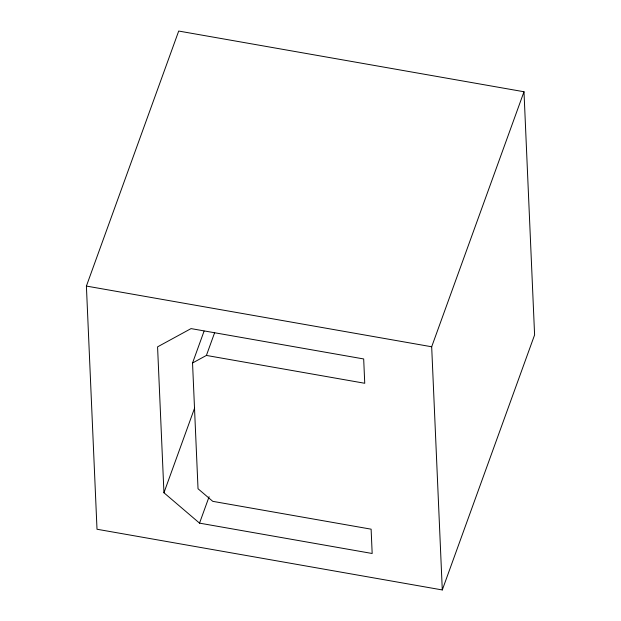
<?xml version="1.0" encoding="UTF-8"?>
<svg xmlns="http://www.w3.org/2000/svg" width="621" height="621" viewBox="0 0 621 621"><rect width="100%" height="100%" fill="white"/><g stroke="black" fill="none" stroke-linecap="round" stroke-linejoin="round"><path stroke-width="0.93" d="M86.397 286.071L178.708 31.05L523.992 91.753L534.603 334.929L442.292 589.95L97.008 529.247L86.397 286.071L431.68 346.774L442.292 589.95M192.541 362.99L206.405 355.437L364.744 383.273L363.681 358.954L191.043 328.602L157.571 346.852L163.944 492.756L199.535 523.138L372.173 553.49L371.117 529.177L212.778 501.341L198.029 488.75L192.541 362.99L204.084 331.117M206.405 355.437L214.649 332.662M163.944 492.756L194.606 408.051M199.535 523.138L209.098 496.73M431.68 346.774L523.992 91.753"/></g></svg>
